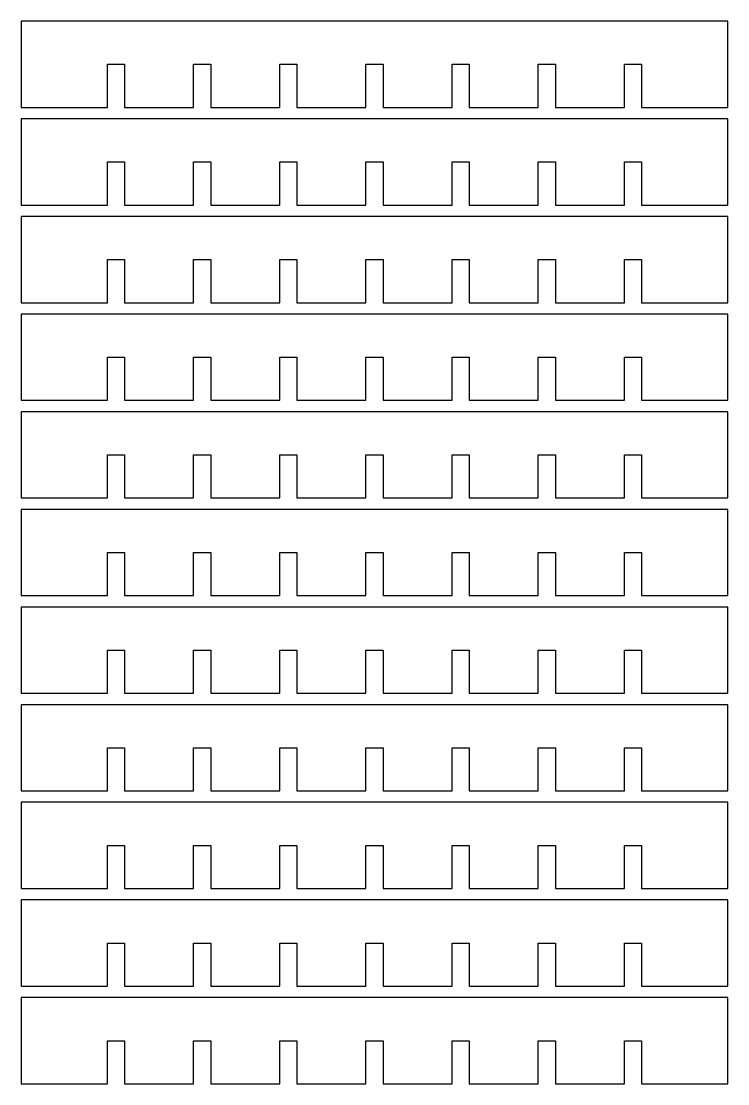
# Model space of a CAD drawing. Header units: metres. Extents: x -9 to 114, y -247 to 114.
# Drawn here: x -9 to 114, y -247 to -62 of the extents above; entities that cross this region are included whole.
import ezdxf

# ---------------------------------------------------------------- set-up
doc = ezdxf.new("R2010")
doc.units = ezdxf.units.M

msp = doc.modelspace()

# ---------------------------------------------------------------- linework, layer by layer
for p, q in [((114, -62), (-9, -62)), ((-9, -62), (-9, -77)), ((114, -77), (114, -62)), ((6, -69.5), (9, -69.5)), ((6, -77), (6, -69.5)), ((9, -69.5), (9, -77)), ((21, -77), (21, -69.5)), ((21, -69.5), (24, -69.5)), ((24, -69.5), (24, -77)), ((36, -77), (36, -69.5)), ((36, -69.5), (39, -69.5)), ((39, -69.5), (39, -77)), ((51, -77), (51, -69.5)), ((51, -69.5), (54, -69.5)), ((54, -69.5), (54, -77)), ((66, -77), (66, -69.5)), ((66, -69.5), (69, -69.5)), ((69, -69.5), (69, -77)), ((81, -77), (81, -69.5)), ((81, -69.5), (84, -69.5)), ((84, -69.5), (84, -77)), ((96, -77), (96, -69.5)), ((96, -69.5), (99, -69.5)), ((99, -69.5), (99, -77)), ((-9, -77), (6, -77)), ((9, -77), (21, -77)), ((24, -77), (36, -77)), ((39, -77), (51, -77)), ((54, -77), (66, -77)), ((69, -77), (81, -77)), ((84, -77), (96, -77)), ((99, -77), (114, -77)), ((114, -79), (-9, -79)), ((-9, -79), (-9, -94)), ((114, -94), (114, -79)), ((6, -86.5), (9, -86.5)), ((6, -94), (6, -86.5)), ((9, -86.5), (9, -94)), ((21, -94), (21, -86.5)), ((21, -86.5), (24, -86.5)), ((24, -86.5), (24, -94)), ((36, -94), (36, -86.5)), ((36, -86.5), (39, -86.5)), ((39, -86.5), (39, -94)), ((51, -94), (51, -86.5)), ((51, -86.5), (54, -86.5)), ((54, -86.5), (54, -94)), ((66, -94), (66, -86.5)), ((66, -86.5), (69, -86.5)), ((69, -86.5), (69, -94)), ((81, -94), (81, -86.5)), ((81, -86.5), (84, -86.5)), ((84, -86.5), (84, -94)), ((96, -94), (96, -86.5)), ((96, -86.5), (99, -86.5)), ((99, -86.5), (99, -94)), ((-9, -94), (6, -94)), ((9, -94), (21, -94)), ((24, -94), (36, -94)), ((39, -94), (51, -94)), ((54, -94), (66, -94)), ((69, -94), (81, -94)), ((84, -94), (96, -94)), ((99, -94), (114, -94)), ((114, -96), (-9, -96)), ((-9, -96), (-9, -111)), ((114, -111), (114, -96)), ((6, -103.5), (9, -103.5)), ((6, -111), (6, -103.5)), ((9, -103.5), (9, -111)), ((21, -111), (21, -103.5)), ((21, -103.5), (24, -103.5)), ((24, -103.5), (24, -111)), ((36, -111), (36, -103.5)), ((36, -103.5), (39, -103.5)), ((39, -103.5), (39, -111)), ((51, -111), (51, -103.5)), ((51, -103.5), (54, -103.5)), ((54, -103.5), (54, -111)), ((66, -111), (66, -103.5)), ((66, -103.5), (69, -103.5)), ((69, -103.5), (69, -111)), ((81, -111), (81, -103.5)), ((81, -103.5), (84, -103.5)), ((84, -103.5), (84, -111)), ((96, -111), (96, -103.5)), ((96, -103.5), (99, -103.5)), ((99, -103.5), (99, -111)), ((-9, -111), (6, -111)), ((9, -111), (21, -111)), ((24, -111), (36, -111)), ((39, -111), (51, -111)), ((54, -111), (66, -111)), ((69, -111), (81, -111)), ((84, -111), (96, -111)), ((99, -111), (114, -111)), ((114, -113), (-9, -113)), ((-9, -113), (-9, -128)), ((114, -128), (114, -113)), ((6, -120.5), (9, -120.5)), ((6, -128), (6, -120.5)), ((9, -120.5), (9, -128)), ((21, -128), (21, -120.5)), ((21, -120.5), (24, -120.5)), ((24, -120.5), (24, -128)), ((36, -128), (36, -120.5)), ((36, -120.5), (39, -120.5)), ((39, -120.5), (39, -128)), ((51, -128), (51, -120.5)), ((51, -120.5), (54, -120.5)), ((54, -120.5), (54, -128)), ((66, -128), (66, -120.5)), ((66, -120.5), (69, -120.5)), ((69, -120.5), (69, -128)), ((81, -128), (81, -120.5)), ((81, -120.5), (84, -120.5)), ((84, -120.5), (84, -128)), ((96, -128), (96, -120.5)), ((96, -120.5), (99, -120.5)), ((99, -120.5), (99, -128)), ((-9, -128), (6, -128)), ((9, -128), (21, -128)), ((24, -128), (36, -128)), ((39, -128), (51, -128)), ((54, -128), (66, -128)), ((69, -128), (81, -128)), ((84, -128), (96, -128)), ((99, -128), (114, -128)), ((114, -130), (-9, -130)), ((-9, -130), (-9, -145)), ((114, -145), (114, -130)), ((6, -137.5), (9, -137.5)), ((6, -145), (6, -137.5)), ((9, -137.5), (9, -145)), ((21, -145), (21, -137.5)), ((21, -137.5), (24, -137.5)), ((24, -137.5), (24, -145)), ((36, -145), (36, -137.5)), ((36, -137.5), (39, -137.5)), ((39, -137.5), (39, -145)), ((51, -145), (51, -137.5)), ((51, -137.5), (54, -137.5)), ((54, -137.5), (54, -145)), ((66, -145), (66, -137.5)), ((66, -137.5), (69, -137.5)), ((69, -137.5), (69, -145)), ((81, -145), (81, -137.5)), ((81, -137.5), (84, -137.5)), ((84, -137.5), (84, -145)), ((96, -145), (96, -137.5)), ((96, -137.5), (99, -137.5)), ((99, -137.5), (99, -145)), ((-9, -145), (6, -145)), ((9, -145), (21, -145)), ((24, -145), (36, -145)), ((39, -145), (51, -145)), ((54, -145), (66, -145)), ((69, -145), (81, -145)), ((84, -145), (96, -145)), ((99, -145), (114, -145)), ((114, -147), (-9, -147)), ((-9, -147), (-9, -162)), ((114, -162), (114, -147)), ((6, -154.5), (9, -154.5)), ((6, -162), (6, -154.5)), ((9, -154.5), (9, -162)), ((21, -162), (21, -154.5)), ((21, -154.5), (24, -154.5)), ((24, -154.5), (24, -162)), ((36, -162), (36, -154.5)), ((36, -154.5), (39, -154.5)), ((39, -154.5), (39, -162)), ((51, -162), (51, -154.5)), ((51, -154.5), (54, -154.5)), ((54, -154.5), (54, -162)), ((66, -162), (66, -154.5)), ((66, -154.5), (69, -154.5)), ((69, -154.5), (69, -162)), ((81, -162), (81, -154.5)), ((81, -154.5), (84, -154.5)), ((84, -154.5), (84, -162)), ((96, -162), (96, -154.5)), ((96, -154.5), (99, -154.5)), ((99, -154.5), (99, -162)), ((-9, -162), (6, -162)), ((9, -162), (21, -162)), ((24, -162), (36, -162)), ((39, -162), (51, -162)), ((54, -162), (66, -162)), ((69, -162), (81, -162)), ((84, -162), (96, -162)), ((99, -162), (114, -162)), ((114, -164), (-9, -164)), ((-9, -164), (-9, -179)), ((114, -179), (114, -164)), ((6, -171.5), (9, -171.5)), ((6, -179), (6, -171.5)), ((9, -171.5), (9, -179)), ((21, -179), (21, -171.5)), ((21, -171.5), (24, -171.5)), ((24, -171.5), (24, -179)), ((36, -179), (36, -171.5)), ((36, -171.5), (39, -171.5)), ((39, -171.5), (39, -179)), ((51, -179), (51, -171.5)), ((51, -171.5), (54, -171.5)), ((54, -171.5), (54, -179)), ((66, -179), (66, -171.5)), ((66, -171.5), (69, -171.5)), ((69, -171.5), (69, -179)), ((81, -179), (81, -171.5)), ((81, -171.5), (84, -171.5)), ((84, -171.5), (84, -179)), ((96, -179), (96, -171.5)), ((96, -171.5), (99, -171.5)), ((99, -171.5), (99, -179)), ((-9, -179), (6, -179)), ((9, -179), (21, -179)), ((24, -179), (36, -179)), ((39, -179), (51, -179)), ((54, -179), (66, -179)), ((69, -179), (81, -179)), ((84, -179), (96, -179)), ((99, -179), (114, -179)), ((114, -181), (-9, -181)), ((-9, -181), (-9, -196)), ((114, -196), (114, -181)), ((6, -188.5), (9, -188.5)), ((6, -196), (6, -188.5)), ((9, -188.5), (9, -196)), ((21, -196), (21, -188.5)), ((21, -188.5), (24, -188.5)), ((24, -188.5), (24, -196)), ((36, -196), (36, -188.5)), ((36, -188.5), (39, -188.5)), ((39, -188.5), (39, -196)), ((51, -196), (51, -188.5)), ((51, -188.5), (54, -188.5)), ((54, -188.5), (54, -196)), ((66, -196), (66, -188.5)), ((66, -188.5), (69, -188.5)), ((69, -188.5), (69, -196)), ((81, -196), (81, -188.5)), ((81, -188.5), (84, -188.5)), ((84, -188.5), (84, -196)), ((96, -196), (96, -188.5)), ((96, -188.5), (99, -188.5)), ((99, -188.5), (99, -196)), ((-9, -196), (6, -196)), ((9, -196), (21, -196)), ((24, -196), (36, -196)), ((39, -196), (51, -196)), ((54, -196), (66, -196)), ((69, -196), (81, -196)), ((84, -196), (96, -196)), ((99, -196), (114, -196)), ((114, -198), (-9, -198)), ((-9, -198), (-9, -213)), ((114, -213), (114, -198)), ((6, -205.5), (9, -205.5)), ((6, -213), (6, -205.5)), ((9, -205.5), (9, -213)), ((21, -213), (21, -205.5)), ((21, -205.5), (24, -205.5)), ((24, -205.5), (24, -213)), ((36, -213), (36, -205.5)), ((36, -205.5), (39, -205.5)), ((39, -205.5), (39, -213)), ((51, -213), (51, -205.5)), ((51, -205.5), (54, -205.5)), ((54, -205.5), (54, -213)), ((66, -213), (66, -205.5)), ((66, -205.5), (69, -205.5)), ((69, -205.5), (69, -213)), ((81, -213), (81, -205.5)), ((81, -205.5), (84, -205.5)), ((84, -205.5), (84, -213)), ((96, -213), (96, -205.5)), ((96, -205.5), (99, -205.5)), ((99, -205.5), (99, -213)), ((-9, -213), (6, -213)), ((9, -213), (21, -213)), ((24, -213), (36, -213)), ((39, -213), (51, -213)), ((54, -213), (66, -213)), ((69, -213), (81, -213)), ((84, -213), (96, -213)), ((99, -213), (114, -213)), ((114, -215), (-9, -215)), ((-9, -215), (-9, -230)), ((114, -230), (114, -215)), ((6, -222.5), (9, -222.5)), ((6, -230), (6, -222.5)), ((9, -222.5), (9, -230)), ((21, -230), (21, -222.5)), ((21, -222.5), (24, -222.5)), ((24, -222.5), (24, -230)), ((36, -230), (36, -222.5)), ((36, -222.5), (39, -222.5)), ((39, -222.5), (39, -230)), ((51, -230), (51, -222.5)), ((51, -222.5), (54, -222.5)), ((54, -222.5), (54, -230)), ((66, -230), (66, -222.5)), ((66, -222.5), (69, -222.5)), ((69, -222.5), (69, -230)), ((81, -230), (81, -222.5)), ((81, -222.5), (84, -222.5)), ((84, -222.5), (84, -230)), ((96, -230), (96, -222.5)), ((96, -222.5), (99, -222.5)), ((99, -222.5), (99, -230)), ((-9, -230), (6, -230)), ((9, -230), (21, -230)), ((24, -230), (36, -230)), ((39, -230), (51, -230)), ((54, -230), (66, -230)), ((69, -230), (81, -230)), ((84, -230), (96, -230)), ((99, -230), (114, -230)), ((114, -232), (-9, -232)), ((-9, -232), (-9, -247)), ((114, -247), (114, -232)), ((6, -239.5), (9, -239.5)), ((6, -247), (6, -239.5)), ((9, -239.5), (9, -247)), ((21, -247), (21, -239.5)), ((21, -239.5), (24, -239.5)), ((24, -239.5), (24, -247)), ((36, -247), (36, -239.5)), ((36, -239.5), (39, -239.5)), ((39, -239.5), (39, -247)), ((51, -247), (51, -239.5)), ((51, -239.5), (54, -239.5)), ((54, -239.5), (54, -247)), ((66, -247), (66, -239.5)), ((66, -239.5), (69, -239.5)), ((69, -239.5), (69, -247)), ((81, -247), (81, -239.5)), ((81, -239.5), (84, -239.5)), ((84, -239.5), (84, -247)), ((96, -247), (96, -239.5)), ((96, -239.5), (99, -239.5)), ((99, -239.5), (99, -247)), ((-9, -247), (6, -247)), ((9, -247), (21, -247)), ((24, -247), (36, -247)), ((39, -247), (51, -247)), ((54, -247), (66, -247)), ((69, -247), (81, -247)), ((84, -247), (96, -247)), ((99, -247), (114, -247))]:
    msp.add_line(p, q)

doc.saveas('drawing.dxf')
